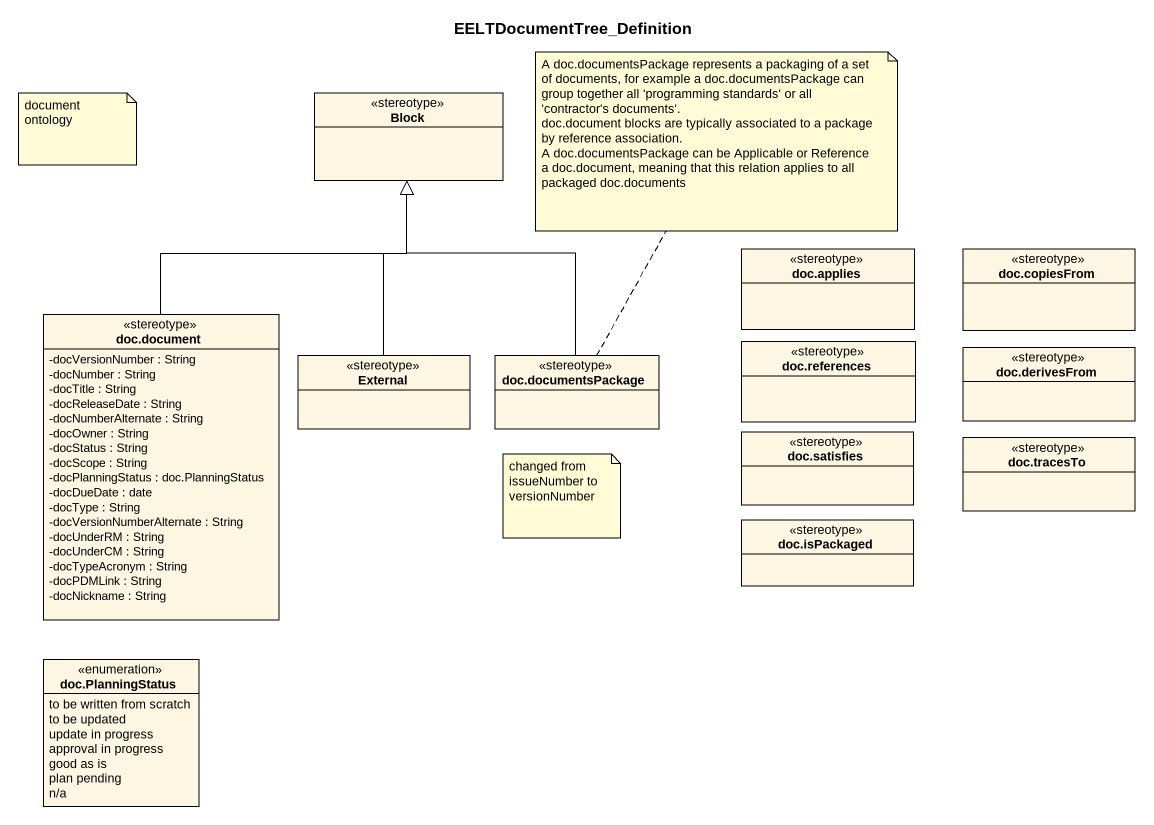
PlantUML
@startuml
title EELTDocumentTree_Definition
hide circle
hide empty members
skinparam classAttributeIconSize 0
class Block <<stereotype>>
class "doc.applies" as doc_applies <<stereotype>>
class "doc.copiesFrom" as doc_copiesFrom <<stereotype>>
class "doc.document" as doc_document <<stereotype>> {
  -docVersionNumber : String
  -docNumber : String
  -docTitle : String
  -docReleaseDate : String
  -docNumberAlternate : String
  -docOwner : String
  -docStatus : String
  -docScope : String
  -docPlanningStatus : doc.PlanningStatus
  -docDueDate : date
  -docType : String
  -docVersionNumberAlternate : String
  -docUnderRM : String
  -docUnderCM : String
  -docTypeAcronym : String
  -docPDMLink : String
  -docNickname : String
}
class External <<stereotype>>
class "doc.documentsPackage" as doc_documentsPackage <<stereotype>>
class "doc.references" as doc_references <<stereotype>>
class "doc.derivesFrom" as doc_derivesFrom <<stereotype>>
class "doc.satisfies" as doc_satisfies <<stereotype>>
class "doc.tracesTo" as doc_tracesTo <<stereotype>>
class "doc.isPackaged" as doc_isPackaged <<stereotype>>
enum "doc.PlanningStatus" as doc_PlanningStatus {
  to be written from scratch
  to be updated
  update in progress
  approval in progress
  good as is
  plan pending
  n/a
}
doc_document -up-|> Block
External -up-|> Block
doc_documentsPackage -up-|> Block
note top of doc_documentsPackage
  A doc.documentsPackage represents a packaging of a set of documents, for example a doc.documentsPackage can group together all 'programming standards' or all 'contractor's documents'.
  doc.document blocks are typically associated to a package by reference association.
  A doc.documentsPackage can be Applicable or Reference a doc.document, meaning that this relation applies to all packaged doc.documents
end note
note as N2
  document ontology
end note
note as N3
  changed from issueNumber to versionNumber
end note
@enduml
